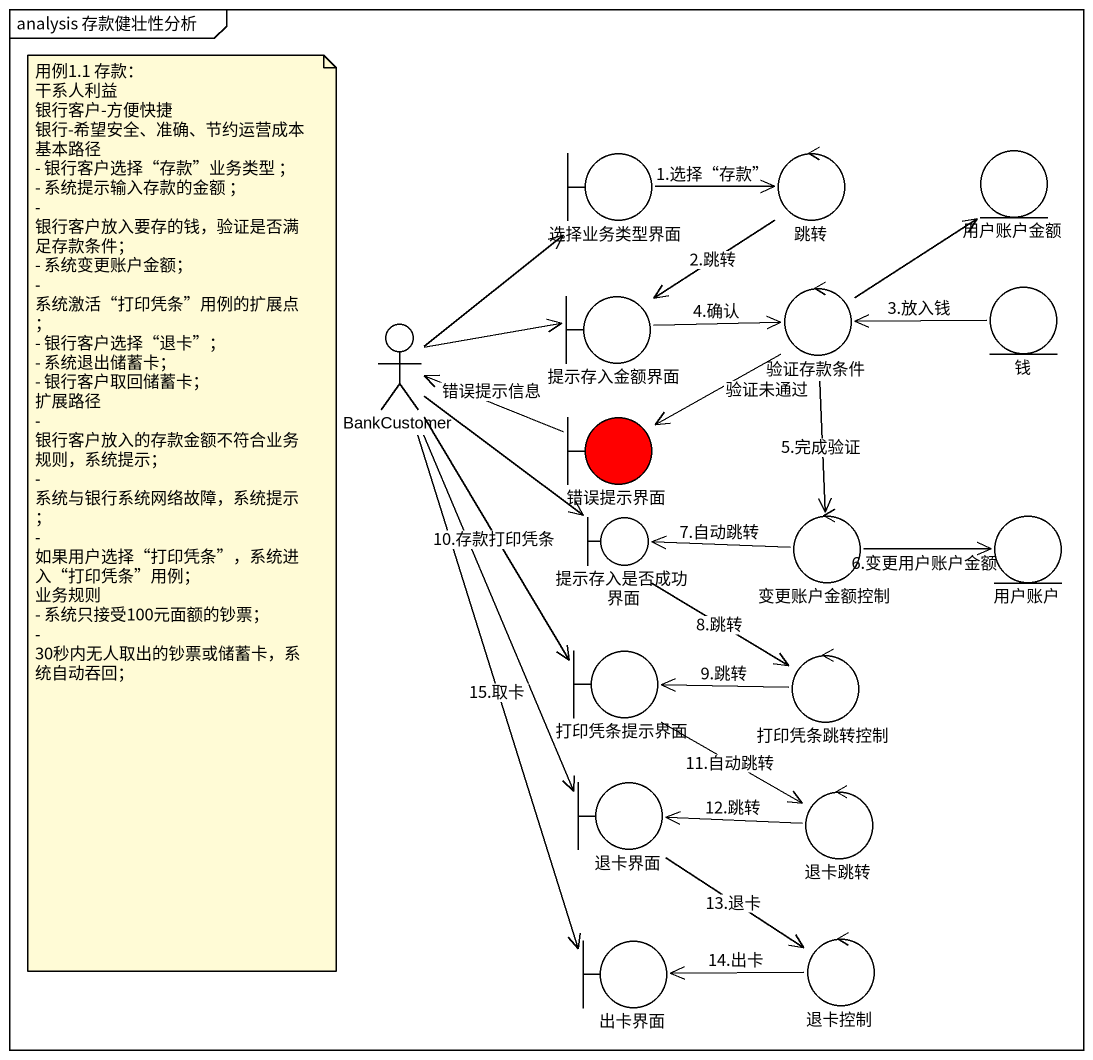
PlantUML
@startuml
mainframe analysis 存款健壮性分析
boundary 选择业务类型界面
control 跳转
entity 用户账户金额
boundary 提示存入金额界面
control 验证存款条件
entity 钱
actor BankCustomer
boundary 错误提示界面 #FF0000
control 变更账户金额控制
entity 用户账户
boundary 提示存入是否成功界面
boundary 打印凭条提示界面
control 打印凭条跳转控制
boundary 退卡界面
control 退卡跳转
boundary 出卡界面
control 退卡控制
选择业务类型界面 -right-> 跳转 : 1.选择“存款”
跳转 --> 提示存入金额界面 : 2.跳转
提示存入金额界面 -right-> 验证存款条件 : 4.确认
验证存款条件 -up-> 用户账户金额
验证存款条件 <-right- 钱 : 3.放入钱
验证存款条件 --> 错误提示界面 : 验证未通过
验证存款条件 --> 变更账户金额控制 : 5.完成验证
BankCustomer -up-> 选择业务类型界面
BankCustomer -right-> 提示存入金额界面
BankCustomer <-right- 错误提示界面 : 错误提示信息
BankCustomer --> 提示存入是否成功界面
BankCustomer --> 打印凭条提示界面 : 10.存款打印凭条
BankCustomer --> 退卡界面
BankCustomer --> 出卡界面 : 15.取卡
变更账户金额控制 -right-> 用户账户 : 6.变更用户账户金额
变更账户金额控制 -left-> 提示存入是否成功界面 : 7.自动跳转
提示存入是否成功界面 --> 打印凭条跳转控制 : 8.跳转
打印凭条提示界面 --> 退卡跳转 : 11.自动跳转
打印凭条跳转控制 -left-> 打印凭条提示界面 : 9.跳转
退卡界面 --> 退卡控制 : 13.退卡
退卡跳转 -left-> 退卡界面 : 12.跳转
退卡控制 -left-> 出卡界面 : 14.出卡
note as N1
  用例1.1 存款：
  干系人利益
  银行客户-方便快捷
  银行-希望安全、准确、节约运营成本
  基本路径
  - 银行客户选择“存款”业务类型 ；
  - 系统提示输入存款的金额 ；
  - 银行客户放入要存的钱，验证是否满足存款条件；
  - 系统变更账户金额；
  - 系统激活“打印凭条”用例的扩展点；
  - 银行客户选择“退卡”；
  - 系统退出储蓄卡；
  - 银行客户取回储蓄卡；
  扩展路径
  - 银行客户放入的存款金额不符合业务规则，系统提示；
  - 系统与银行系统网络故障，系统提示；
  - 如果用户选择“打印凭条”，系统进入“打印凭条”用例；
  业务规则
  - 系统只接受100元面额的钞票；
  - 30秒内无人取出的钞票或储蓄卡，系统自动吞回；
end note
@enduml
